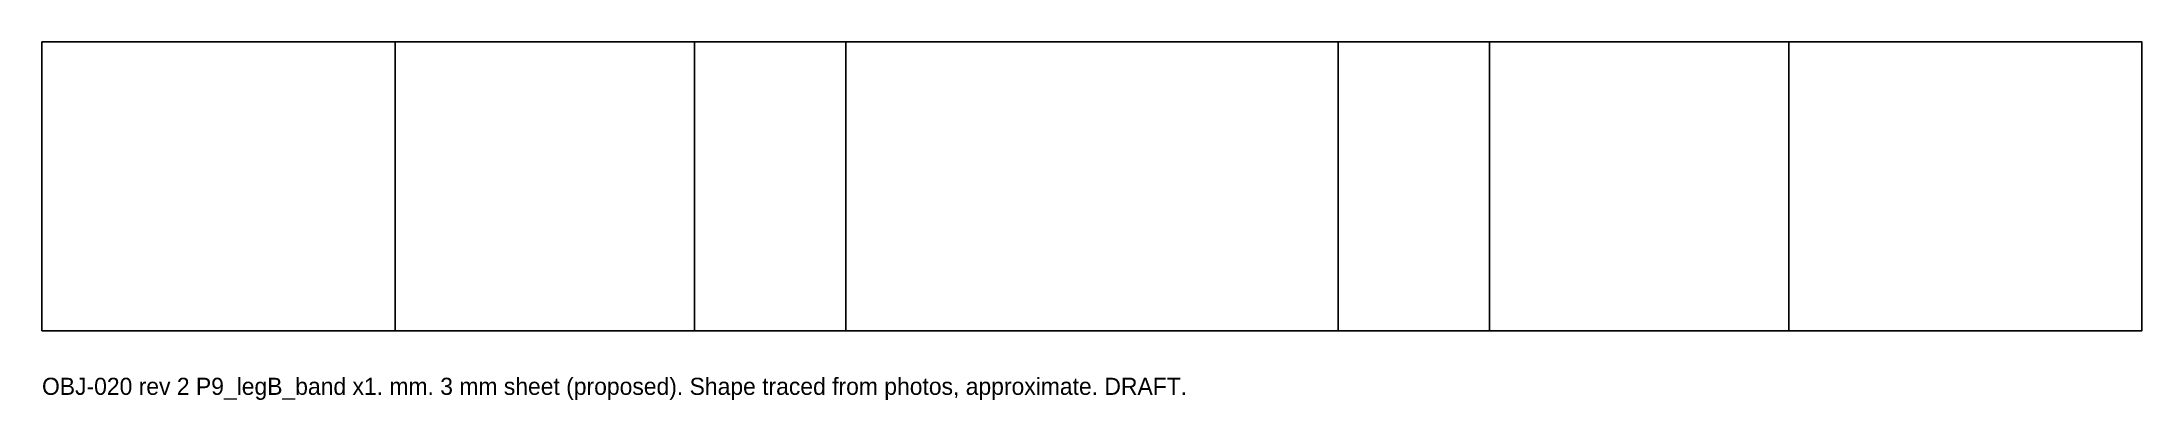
# Model space of a CAD drawing. Header units: millimetres. Extents: x 0 to 981, y -32 to 135.
import ezdxf

# ---------------------------------------------------------------- set-up
doc = ezdxf.new("R2010")
doc.units = ezdxf.units.MM
for name, color, linetype in [('BEND', 5, 'Continuous'), ('CUT', 7, 'Continuous'), ('NOTE', 8, 'Continuous')]:
    doc.layers.add(name, color=color, linetype=linetype)

msp = doc.modelspace()

# ---------------------------------------------------------------- linework, layer by layer
at = {"layer": 'BEND'}
for p, q in [((165, 0), (165, 135)), ((305, 0), (305, 135)), ((375.71, 0), (375.71, 135)), ((605.71, 0), (605.71, 135)), ((676.42, 0), (676.42, 135)), ((816.42, 0), (816.42, 135))]:
    msp.add_line(p, q, dxfattribs=at)
at = {"layer": 'CUT'}
msp.add_lwpolyline([(0, 0), (981.42, 0), (981.42, 135), (0, 135)], close=True, dxfattribs=at)

# ---------------------------------------------------------------- texts
at = {"layer": 'NOTE'}
msp.add_text('OBJ-020 rev 2 P9_legB_band x1. mm. 3 mm sheet (proposed). Shape traced from photos, approximate. DRAFT.', height=8, dxfattribs=at).set_placement((0, -30))

doc.saveas('drawing.dxf')
